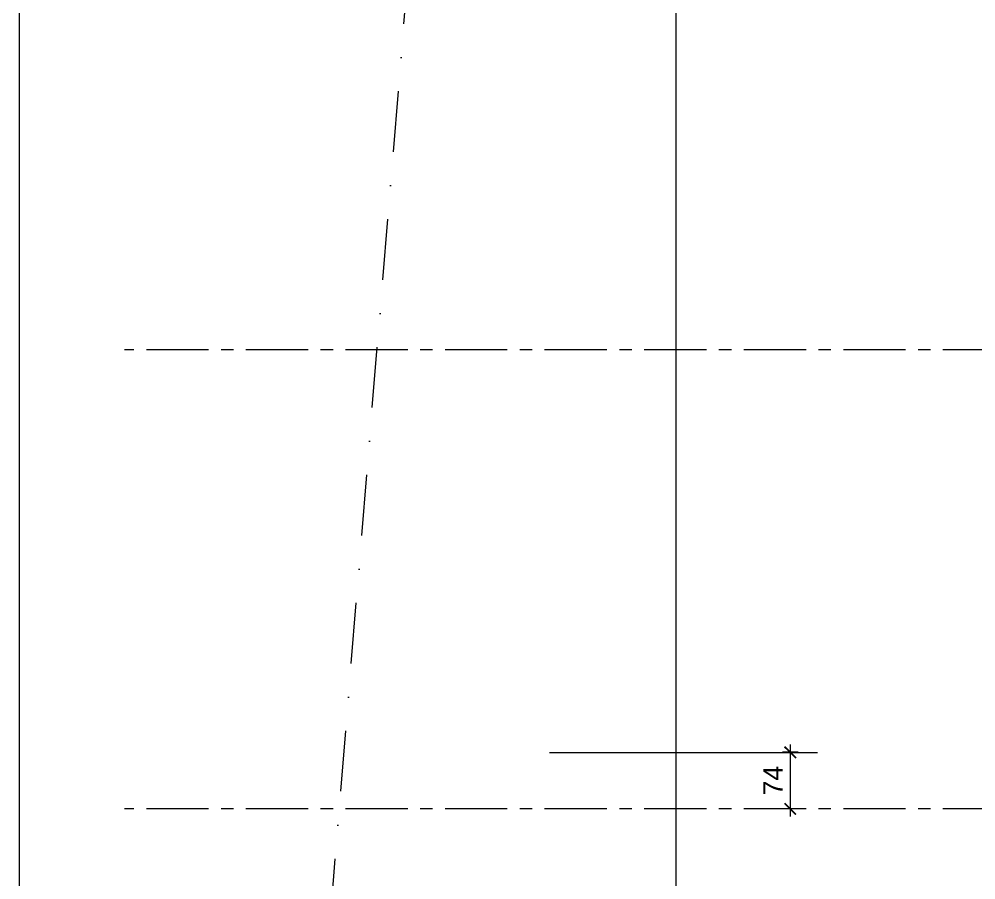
# Model space of a CAD drawing. Header units: centimetres. Extents: x 111832 to 117233, y -55119 to -48329.
# Drawn here: x 111832 to 113081, y -53515 to -52390 of the extents above; entities that cross this region are included whole.
import ezdxf

# ---------------------------------------------------------------- set-up
doc = ezdxf.new("R2010")
doc.units = ezdxf.units.CM
doc.header["$LTSCALE"] = 50
doc.header["$MEASUREMENT"] = 0
for name, pattern in [('23486-A01$0${ Chain Double-Dash }', [0]), ('AXES', [2, 1.25, -0.25, 0.25, -0.25]), ('CACHE', [0.375, 0.25, -0.125]), ('Dot & Dashed', [335.138881, 158.75, -88.194444, 0, -88.194437])]:
    doc.linetypes.add(name, pattern=pattern)
doc.layers.get('0').update_dxf_attribs({"color": 8})
doc.layers.add('AXES', color=10, linetype='AXES')
doc.layers.add('BETON CACHE', color=4, linetype='CACHE', lineweight=5)
doc.layers.add('MACONNERIE COUPE', color=7, linetype='Continuous', lineweight=30)
doc.layers.add('FMULT', color=150, linetype='Continuous', plot=False)
doc.layers.add('HORS GEL', color=7, linetype='CACHE', lineweight=15, true_color=0x00661a)
doc.styles.add('RS_TXT_100', font='arial.ttf', dxfattribs={"height": 25})
doc.dimstyles.new('RS_100CM_LINEAIRE', dxfattribs={"dimscale": 10, "dimtxt": 25, "dimasz": 1.5, "dimexe": 1, "dimexo": 2.5, "dimgap": 1, "dimtad": 1, "dimdec": 1, "dimrnd": 0.5, "dimdsep": 46, "dimtxsty": 'RS_TXT_100', "dimblk1": 'ARCHTICK', "dimblk2": 'ARCHTICK', "dimsah": 1, "dimcen": 2.5, "dimdle": 1, "dimclrt": 4, "dimadec": 0, "dimazin": 2, "dimtfac": 1, "dimtdec": 1, "dimtix": 1, "dimtmove": 2, "dimatfit": 3, "dimfxl": 1, "dimtolj": 1, "dimtzin": 0, "dimarcsym": 0})

# ---------------------------------------------------------------- blocks, each defined once
blk = doc.blocks.new('_ArchTick')
at = {"color": 0, "linetype": 'ByBlock', "const_width": 0.15}
blk.add_lwpolyline([(-0.5, -0.5), (0.5, 0.5)], dxfattribs=at)
blk = doc.blocks.new('*D303')
at = {"layer": 'Defpoints', "color": 0, "linetype": 'ByBlock', "transparency": 16777216}
for p in [(71083.4, -44380.7), (71047.8, -44454.7), (71083.4, -44454.7)]:
    blk.add_point(p, dxfattribs=at)
at = {"layer": 'HORS GEL', "color": 0, "linetype": 'ByBlock', "lineweight": -2, "transparency": 16777216}
for p, q in [((71047.8, -44370.7), (71047.8, -44464.7)), ((71058.4, -44380.7), (71037.8, -44380.7)), ((71058.4, -44454.7), (71037.8, -44454.7))]:
    blk.add_line(p, q, dxfattribs=at)
at = {"layer": 'HORS GEL', "color": 0, "linetype": 'ByBlock', "lineweight": -2, "transparency": 16777216, "xscale": 15, "yscale": 15, "zscale": 15}
for p, rotation in [((71047.8, -44380.7), 90), ((71047.8, -44454.7), 270)]:
    blk.add_blockref('_ArchTick', p, dxfattribs=dict(at, rotation=rotation))
at = {"layer": 'HORS GEL', "color": 4, "linetype": 'ByBlock', "transparency": 16777216, "insert": (71025.3, -44417.7), "char_height": 25, "attachment_point": 5, "rotation": 90, "style": 'RS_TXT_100'}
blk.add_mtext('\\A1;74', dxfattribs=at)
blk = doc.blocks.new('A$C7560ca7f')
at = {"layer": 'AXES', "lineweight": 5, "ltscale": 1.3}
for p, q in [((3195, -1960), (-1985, -1960)), ((3195, -2560), (-1985, -2560))]:
    blk.add_line(p, q, dxfattribs=at)
at = {"layer": 'HORS GEL', "linetype": '23486-A01$0${ Chain Double-Dash }', "ltscale": 1.2}
for p, q in [((-1265, -1195), (-1265, -4150)), ((-1430, -2486), (-1080, -2486))]:
    blk.add_line(p, q, dxfattribs=at)
at = {"layer": 'HORS GEL', "linetype": 'ByBlock'}
dim = blk.add_linear_dim(base=(-1115.62, -2560), p1=(-1080, -2486), p2=(-1080, -2560), angle=90, dimstyle='RS_100CM_LINEAIRE', dxfattribs=at)
dim.commit()
dim.dimension.update_dxf_attribs({"geometry": '*D303', "text_midpoint": (-1138.12, -2523), "insert": (-72163.45, 41894.73)})

msp = doc.modelspace()

# ---------------------------------------------------------------- linework, layer by layer
at = {"layer": 'BETON CACHE', "color": 232, "linetype": 'Dot & Dashed', "ltscale": 0.01}
msp.add_lwpolyline([(116830, -54847.46), (115516.76, -54807.71), (112169.5, -54401.92), (112570.6, -49521.26), (116219.88, -49407.74), (116809.28, -49414.31)], close=True, dxfattribs=at)
at = {"layer": 'FMULT', "lineweight": 5, "ltscale": 0.5}
msp.add_lwpolyline([(111831.94, -55119.47), (117127.71, -55119.47), (117127.71, -48775.25), (111831.94, -48775.25)], close=True, dxfattribs=at)

# ---------------------------------------------------------------- block references
at = {"layer": 'MACONNERIE COUPE', "lineweight": 5, "ltscale": 0.5}
msp.add_blockref('A$C7560ca7f', (113954.37, -50862.36), dxfattribs=at)

doc.saveas('drawing.dxf')
